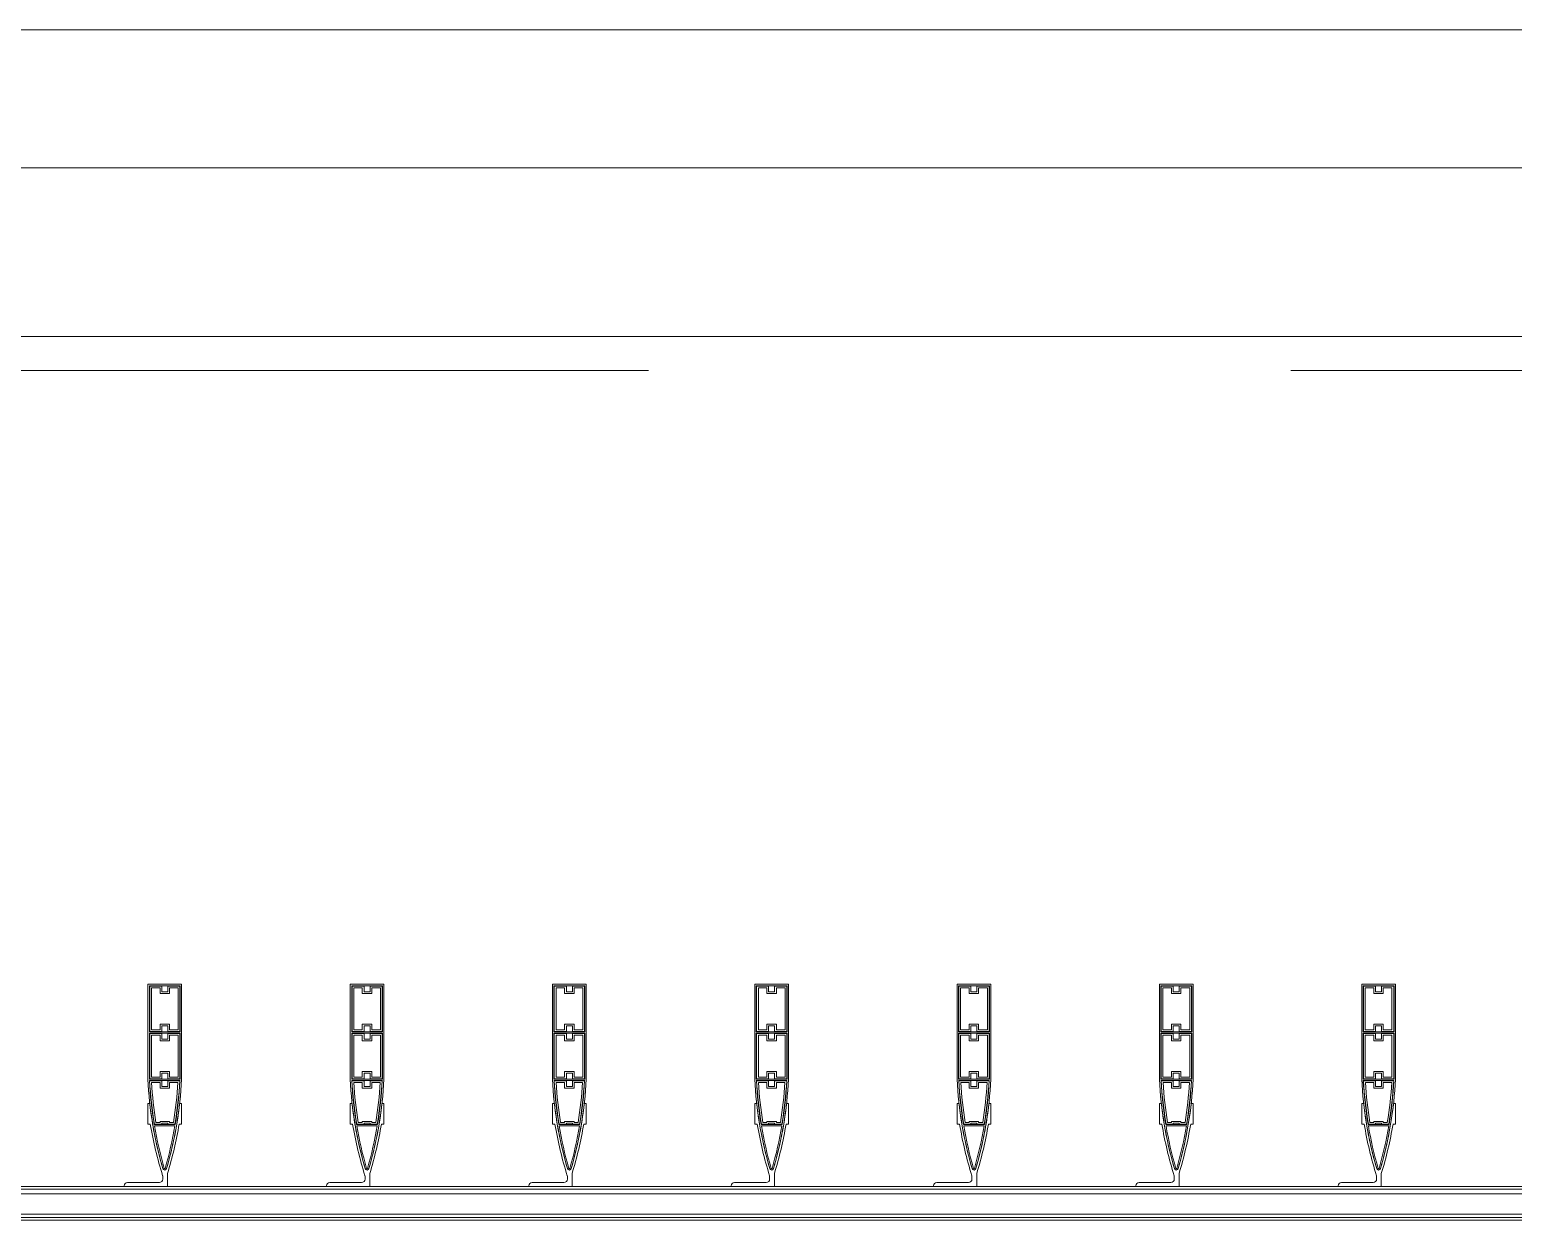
# Model space of a CAD drawing. Header units: millimetres. Extents: x 48966 to 155647, y -43515 to 26217.
# Drawn here: x 83532 to 85732, y 24157 to 25922 of the extents above; entities that cross this region are included whole.
import ezdxf

# ---------------------------------------------------------------- set-up
doc = ezdxf.new("R2010")
doc.units = ezdxf.units.MM
doc.linetypes.add('Осевые', pattern=[6350, 1270, -952.5, 3175, -952.5])
for name, color, linetype, lineweight in [('Обобщенные модели', 7, 'Continuous', 9), ('Обобщенные модели-1', 7, 'Continuous', 18), ('Оси-2', 7, 'Осевые', 9), ('Перекрытия', 7, 'Continuous', 9), ('Стены', 7, 'Continuous', 9)]:
    doc.layers.add(name, color=color, linetype=linetype, lineweight=lineweight)

# ---------------------------------------------------------------- blocks, each defined once
blk = doc.blocks.new('Обвязочная балка 1 - Обвязочная балка 1-1451838-План 5-го этажа на отм_ _12_600')
at = {"layer": 'Обобщенные модели'}
for p, q in [((116781.7, 24196.1), (60831.6, 24196.1)), ((60831.6, 24166.3), (116781.7, 24166.3))]:
    blk.add_line(p, q, dxfattribs=at)
at = {"layer": 'Обобщенные модели-1'}
for p, q in [((116781.7, 24207.1), (60831.6, 24207.1)), ((60831.6, 24203.1), (116781.7, 24203.1)), ((116781.7, 24161.1), (60831.6, 24161.1)), ((60831.6, 24157.1), (116781.7, 24157.1))]:
    blk.add_line(p, q, dxfattribs=at)
blk = doc.blocks.new('Профиль ламели65 - Профиль ламели-1469234-План 5-го этажа на отм_ _12_600')
at = {"layer": 'Обобщенные модели-1'}
for p, q in [((81406.9, 24507.1), (81406.9, 24366.2)), ((81456.9, 24507.1), (81406.9, 24507.1)), ((81409.1, 24436.5), (81409.1, 24504.9)), ((81409.1, 24504.9), (81454.7, 24504.9)), ((81427.4, 24504.4), (81409.6, 24504.4)), ((81409.6, 24504.4), (81409.6, 24437)), ((81412.1, 24439.5), (81412.1, 24501.9)), ((81412.1, 24501.9), (81424.9, 24501.9)), ((81424.9, 24501.9), (81424.9, 24493.5)), ((81424.9, 24493.5), (81438.8, 24493.5)), ((81427.4, 24496), (81427.4, 24504.4)), ((81436.3, 24496), (81427.4, 24496)), ((81454.2, 24504.4), (81436.3, 24504.4)), ((81436.3, 24504.4), (81436.3, 24496)), ((81438.8, 24493.5), (81438.8, 24501.9)), ((81438.8, 24501.9), (81451.7, 24501.9)), ((81451.7, 24501.9), (81451.7, 24439.5)), ((81454.2, 24437), (81454.2, 24504.4)), ((81454.7, 24504.9), (81454.7, 24436.5)), ((81456.9, 24366.2), (81456.9, 24507.1)), ((81438.8, 24447.9), (81424.9, 24447.9)), ((81424.9, 24447.9), (81424.9, 24439.5)), ((81427.4, 24437), (81427.4, 24445.4)), ((81427.4, 24445.4), (81436.3, 24445.4)), ((81436.3, 24445.4), (81436.3, 24437)), ((81438.8, 24439.5), (81438.8, 24447.9)), ((81454.7, 24436.5), (81409.1, 24436.5)), ((81409.1, 24434.6), (81454.7, 24434.6)), ((81409.1, 24366.2), (81409.1, 24434.6)), ((81409.6, 24437), (81427.4, 24437)), ((81427.4, 24434.1), (81409.6, 24434.1)), ((81409.6, 24434.1), (81409.6, 24366.7)), ((81424.9, 24439.5), (81412.1, 24439.5)), ((81412.1, 24369.2), (81412.1, 24431.6)), ((81412.1, 24431.6), (81424.9, 24431.6)), ((81424.9, 24431.6), (81424.9, 24423.2)), ((81424.9, 24423.2), (81438.8, 24423.2)), ((81427.4, 24425.7), (81427.4, 24434.1)), ((81436.3, 24425.7), (81427.4, 24425.7)), ((81436.3, 24437), (81454.2, 24437)), ((81454.2, 24434.1), (81436.3, 24434.1)), ((81436.3, 24434.1), (81436.3, 24425.7)), ((81451.7, 24439.5), (81438.8, 24439.5)), ((81438.8, 24423.2), (81438.8, 24431.6)), ((81438.8, 24431.6), (81451.7, 24431.6)), ((81451.7, 24431.6), (81451.7, 24369.2)), ((81454.2, 24366.7), (81454.2, 24434.1)), ((81454.7, 24434.6), (81454.7, 24366.2)), ((81438.8, 24377.6), (81424.9, 24377.6)), ((81424.9, 24377.6), (81424.9, 24369.2)), ((81438.8, 24369.2), (81438.8, 24377.6)), ((81454.7, 24366.2), (81409.1, 24366.2)), ((81409.1, 24364.3), (81454.6, 24364.3)), ((81409.6, 24366.7), (81427.4, 24366.7)), ((81427.4, 24363.8), (81409.6, 24363.8)), ((81424.9, 24369.2), (81412.1, 24369.2)), ((81412.2, 24361.3), (81424.9, 24361.3)), ((81424.9, 24361.3), (81424.9, 24352.9)), ((81427.4, 24366.7), (81427.4, 24375.1)), ((81427.4, 24375.1), (81436.3, 24375.1)), ((81427.4, 24355.4), (81427.4, 24363.8)), ((81436.3, 24355.4), (81427.4, 24355.4)), ((81436.3, 24375.1), (81436.3, 24366.7)), ((81436.3, 24366.7), (81454.2, 24366.7)), ((81454.2, 24363.8), (81436.3, 24363.8)), ((81436.3, 24363.8), (81436.3, 24355.4)), ((81451.7, 24369.2), (81438.8, 24369.2)), ((81438.8, 24352.9), (81438.8, 24361.3)), ((81438.8, 24361.3), (81451.5, 24361.3)), ((81424.9, 24352.9), (81438.8, 24352.9)), ((81409.8, 24330.1), (81406.9, 24330.1)), ((81406.9, 24330.1), (81406.9, 24299.7)), ((81456.8, 24330.1), (81453.9, 24330.1)), ((81456.8, 24299.7), (81456.8, 24330.1)), ((81406.9, 24299.7), (81410.5, 24299.7)), ((81447.4, 24299.2), (81416.3, 24299.2)), ((81416.6, 24297.3), (81447.1, 24297.3)), ((81416.8, 24299.7), (81427.4, 24299.7)), ((81424.9, 24302.2), (81418.9, 24302.2)), ((81438.8, 24303.5), (81424.9, 24303.5)), ((81424.9, 24303.5), (81424.9, 24302.2)), ((81427.4, 24299.7), (81427.4, 24301)), ((81427.4, 24301), (81436.3, 24301)), ((81436.3, 24301), (81436.3, 24299.7)), ((81436.3, 24299.7), (81446.9, 24299.7)), ((81438.8, 24302.2), (81438.8, 24303.5)), ((81444.8, 24302.2), (81438.8, 24302.2)), ((81453.2, 24299.7), (81456.8, 24299.7)), ((81428.9, 24223), (81428.9, 24218.1)), ((81435.9, 24207.1), (81435.9, 24226.3)), ((81371.9, 24208.1), (81371.9, 24207.1)), ((81371.9, 24207.1), (81435.9, 24207.1)), ((81423.9, 24213.1), (81376.9, 24213.1))]:
    blk.add_line(p, q, dxfattribs=at)
for centre, radius, start, end in [((81980.6, 24394.6), 574.5, 182.8338, 196.2258), ((81980.7, 24394.3), 572.3, 183.0109, 189.5715), ((81980.4, 24395.9), 571.8, 183.2193, 189.6867), ((81980.5, 24395.6), 569.3, 183.4571, 189.4457), ((80883.1, 24394.6), 574.5, 343.7742, 357.1662), ((80883.2, 24395.6), 569.3, 350.5543, 356.5429), ((80883.3, 24395.9), 571.8, 350.3133, 356.7807), ((80883, 24394.3), 572.3, 350.4285, 356.9891), ((81980.6, 24394.6), 574.5, 186.4465, 196.2576), ((80883.1, 24394.6), 574.5, 343.7424, 353.5535), ((81977.1, 24394.6), 574.5, 189.5084, 197.3712), ((81949, 24386.8), 539.8, 189.5428, 196.4344), ((80914.7, 24386.8), 539.8, 343.5656, 350.4572), ((80886.6, 24394.6), 574.5, 342.9661, 350.4916), ((81431.9, 24235.1), 3, 200, 340), ((81431.9, 24234.5), 2.84, 196.2576, 343.7424), ((81431.9, 24234.2), 0.645, 196.4344, 343.5656), ((81376.9, 24208.1), 5, 90, 180), ((81423.9, 24218.1), 5, 270, 0)]:
    blk.add_arc(centre, radius, start, end, dxfattribs=at)
blk = doc.blocks.new('Профиль ламели66 - Профиль ламели-1469499-План 5-го этажа на отм_ _12_600')
at = {"layer": 'Обобщенные модели-1'}
for p, q in [((81706.9, 24507.1), (81706.9, 24366.2)), ((81756.9, 24507.1), (81706.9, 24507.1)), ((81709.1, 24436.5), (81709.1, 24504.9)), ((81709.1, 24504.9), (81754.7, 24504.9)), ((81727.4, 24504.4), (81709.6, 24504.4)), ((81709.6, 24504.4), (81709.6, 24437)), ((81712.1, 24439.5), (81712.1, 24501.9)), ((81712.1, 24501.9), (81724.9, 24501.9)), ((81724.9, 24501.9), (81724.9, 24493.5)), ((81724.9, 24493.5), (81738.8, 24493.5)), ((81727.4, 24496), (81727.4, 24504.4)), ((81736.3, 24496), (81727.4, 24496)), ((81754.2, 24504.4), (81736.3, 24504.4)), ((81736.3, 24504.4), (81736.3, 24496)), ((81738.8, 24493.5), (81738.8, 24501.9)), ((81738.8, 24501.9), (81751.7, 24501.9)), ((81751.7, 24501.9), (81751.7, 24439.5)), ((81754.2, 24437), (81754.2, 24504.4)), ((81754.7, 24504.9), (81754.7, 24436.5)), ((81756.9, 24366.2), (81756.9, 24507.1)), ((81738.8, 24447.9), (81724.9, 24447.9)), ((81724.9, 24447.9), (81724.9, 24439.5)), ((81727.4, 24437), (81727.4, 24445.4)), ((81727.4, 24445.4), (81736.3, 24445.4)), ((81736.3, 24445.4), (81736.3, 24437)), ((81738.8, 24439.5), (81738.8, 24447.9)), ((81754.7, 24436.5), (81709.1, 24436.5)), ((81709.1, 24434.6), (81754.7, 24434.6)), ((81709.1, 24366.2), (81709.1, 24434.6)), ((81709.6, 24437), (81727.4, 24437)), ((81727.4, 24434.1), (81709.6, 24434.1)), ((81709.6, 24434.1), (81709.6, 24366.7)), ((81724.9, 24439.5), (81712.1, 24439.5)), ((81712.1, 24369.2), (81712.1, 24431.6)), ((81712.1, 24431.6), (81724.9, 24431.6)), ((81724.9, 24431.6), (81724.9, 24423.2)), ((81724.9, 24423.2), (81738.8, 24423.2)), ((81727.4, 24425.7), (81727.4, 24434.1)), ((81736.3, 24425.7), (81727.4, 24425.7)), ((81736.3, 24437), (81754.2, 24437)), ((81754.2, 24434.1), (81736.3, 24434.1)), ((81736.3, 24434.1), (81736.3, 24425.7)), ((81751.7, 24439.5), (81738.8, 24439.5)), ((81738.8, 24423.2), (81738.8, 24431.6)), ((81738.8, 24431.6), (81751.7, 24431.6)), ((81751.7, 24431.6), (81751.7, 24369.2)), ((81754.2, 24366.7), (81754.2, 24434.1)), ((81754.7, 24434.6), (81754.7, 24366.2)), ((81738.8, 24377.6), (81724.9, 24377.6)), ((81724.9, 24377.6), (81724.9, 24369.2)), ((81738.8, 24369.2), (81738.8, 24377.6)), ((81754.7, 24366.2), (81709.1, 24366.2)), ((81709.1, 24364.3), (81754.6, 24364.3)), ((81709.6, 24366.7), (81727.4, 24366.7)), ((81727.4, 24363.8), (81709.6, 24363.8)), ((81724.9, 24369.2), (81712.1, 24369.2)), ((81712.2, 24361.3), (81724.9, 24361.3)), ((81724.9, 24361.3), (81724.9, 24352.9)), ((81727.4, 24366.7), (81727.4, 24375.1)), ((81727.4, 24375.1), (81736.3, 24375.1)), ((81727.4, 24355.4), (81727.4, 24363.8)), ((81736.3, 24355.4), (81727.4, 24355.4)), ((81736.3, 24375.1), (81736.3, 24366.7)), ((81736.3, 24366.7), (81754.2, 24366.7)), ((81754.2, 24363.8), (81736.3, 24363.8)), ((81736.3, 24363.8), (81736.3, 24355.4)), ((81751.7, 24369.2), (81738.8, 24369.2)), ((81738.8, 24352.9), (81738.8, 24361.3)), ((81738.8, 24361.3), (81751.5, 24361.3)), ((81724.9, 24352.9), (81738.8, 24352.9)), ((81709.8, 24330.1), (81706.9, 24330.1)), ((81706.9, 24330.1), (81706.9, 24299.7)), ((81756.8, 24330.1), (81753.9, 24330.1)), ((81756.8, 24299.7), (81756.8, 24330.1)), ((81706.9, 24299.7), (81710.5, 24299.7)), ((81747.4, 24299.2), (81716.3, 24299.2)), ((81716.6, 24297.3), (81747.1, 24297.3)), ((81716.8, 24299.7), (81727.4, 24299.7)), ((81724.9, 24302.2), (81718.9, 24302.2)), ((81738.8, 24303.5), (81724.9, 24303.5)), ((81724.9, 24303.5), (81724.9, 24302.2)), ((81727.4, 24299.7), (81727.4, 24301)), ((81727.4, 24301), (81736.3, 24301)), ((81736.3, 24301), (81736.3, 24299.7)), ((81736.3, 24299.7), (81746.9, 24299.7)), ((81738.8, 24302.2), (81738.8, 24303.5)), ((81744.8, 24302.2), (81738.8, 24302.2)), ((81753.2, 24299.7), (81756.8, 24299.7)), ((81728.9, 24223), (81728.9, 24218.1)), ((81735.9, 24207.1), (81735.9, 24226.3)), ((81671.9, 24208.1), (81671.9, 24207.1)), ((81671.9, 24207.1), (81735.9, 24207.1)), ((81723.9, 24213.1), (81676.9, 24213.1))]:
    blk.add_line(p, q, dxfattribs=at)
for centre, radius, start, end in [((82280.6, 24394.6), 574.5, 182.8338, 196.2258), ((82280.7, 24394.3), 572.3, 183.0109, 189.5715), ((82280.4, 24395.9), 571.8, 183.2193, 189.6867), ((82280.5, 24395.6), 569.3, 183.4571, 189.4457), ((81183.1, 24394.6), 574.5, 343.7742, 357.1662), ((81183.2, 24395.6), 569.3, 350.5543, 356.5429), ((81183.3, 24395.9), 571.8, 350.3133, 356.7807), ((81183, 24394.3), 572.3, 350.4285, 356.9891), ((82280.6, 24394.6), 574.5, 186.4465, 196.2576), ((81183.1, 24394.6), 574.5, 343.7424, 353.5535), ((82277.1, 24394.6), 574.5, 189.5084, 197.3712), ((82249, 24386.8), 539.8, 189.5428, 196.4344), ((81214.7, 24386.8), 539.8, 343.5656, 350.4572), ((81186.6, 24394.6), 574.5, 342.9661, 350.4916), ((81731.9, 24235.1), 3, 200, 340), ((81731.9, 24234.5), 2.84, 196.2576, 343.7424), ((81731.9, 24234.2), 0.645, 196.4344, 343.5656), ((81676.9, 24208.1), 5, 90, 180), ((81723.9, 24218.1), 5, 270, 0)]:
    blk.add_arc(centre, radius, start, end, dxfattribs=at)
blk = doc.blocks.new('Профиль ламели67 - Профиль ламели-1469764-План 5-го этажа на отм_ _12_600')
at = {"layer": 'Обобщенные модели-1'}
for p, q in [((82006.9, 24507.1), (82006.9, 24366.2)), ((82056.9, 24507.1), (82006.9, 24507.1)), ((82009.1, 24436.5), (82009.1, 24504.9)), ((82009.1, 24504.9), (82054.7, 24504.9)), ((82027.4, 24504.4), (82009.6, 24504.4)), ((82009.6, 24504.4), (82009.6, 24437)), ((82012.1, 24439.5), (82012.1, 24501.9)), ((82012.1, 24501.9), (82024.9, 24501.9)), ((82024.9, 24501.9), (82024.9, 24493.5)), ((82024.9, 24493.5), (82038.8, 24493.5)), ((82027.4, 24496), (82027.4, 24504.4)), ((82036.3, 24496), (82027.4, 24496)), ((82054.2, 24504.4), (82036.3, 24504.4)), ((82036.3, 24504.4), (82036.3, 24496)), ((82038.8, 24493.5), (82038.8, 24501.9)), ((82038.8, 24501.9), (82051.7, 24501.9)), ((82051.7, 24501.9), (82051.7, 24439.5)), ((82054.2, 24437), (82054.2, 24504.4)), ((82054.7, 24504.9), (82054.7, 24436.5)), ((82056.9, 24366.2), (82056.9, 24507.1)), ((82038.8, 24447.9), (82024.9, 24447.9)), ((82024.9, 24447.9), (82024.9, 24439.5)), ((82027.4, 24437), (82027.4, 24445.4)), ((82027.4, 24445.4), (82036.3, 24445.4)), ((82036.3, 24445.4), (82036.3, 24437)), ((82038.8, 24439.5), (82038.8, 24447.9)), ((82054.7, 24436.5), (82009.1, 24436.5)), ((82009.1, 24434.6), (82054.7, 24434.6)), ((82009.1, 24366.2), (82009.1, 24434.6)), ((82009.6, 24437), (82027.4, 24437)), ((82027.4, 24434.1), (82009.6, 24434.1)), ((82009.6, 24434.1), (82009.6, 24366.7)), ((82024.9, 24439.5), (82012.1, 24439.5)), ((82012.1, 24369.2), (82012.1, 24431.6)), ((82012.1, 24431.6), (82024.9, 24431.6)), ((82024.9, 24431.6), (82024.9, 24423.2)), ((82024.9, 24423.2), (82038.8, 24423.2)), ((82027.4, 24425.7), (82027.4, 24434.1)), ((82036.3, 24425.7), (82027.4, 24425.7)), ((82036.3, 24437), (82054.2, 24437)), ((82054.2, 24434.1), (82036.3, 24434.1)), ((82036.3, 24434.1), (82036.3, 24425.7)), ((82051.7, 24439.5), (82038.8, 24439.5)), ((82038.8, 24423.2), (82038.8, 24431.6)), ((82038.8, 24431.6), (82051.7, 24431.6)), ((82051.7, 24431.6), (82051.7, 24369.2)), ((82054.2, 24366.7), (82054.2, 24434.1)), ((82054.7, 24434.6), (82054.7, 24366.2)), ((82038.8, 24377.6), (82024.9, 24377.6)), ((82024.9, 24377.6), (82024.9, 24369.2)), ((82038.8, 24369.2), (82038.8, 24377.6)), ((82054.7, 24366.2), (82009.1, 24366.2)), ((82009.1, 24364.3), (82054.6, 24364.3)), ((82009.6, 24366.7), (82027.4, 24366.7)), ((82027.4, 24363.8), (82009.6, 24363.8)), ((82024.9, 24369.2), (82012.1, 24369.2)), ((82012.2, 24361.3), (82024.9, 24361.3)), ((82024.9, 24361.3), (82024.9, 24352.9)), ((82027.4, 24366.7), (82027.4, 24375.1)), ((82027.4, 24375.1), (82036.3, 24375.1)), ((82027.4, 24355.4), (82027.4, 24363.8)), ((82036.3, 24355.4), (82027.4, 24355.4)), ((82036.3, 24375.1), (82036.3, 24366.7)), ((82036.3, 24366.7), (82054.2, 24366.7)), ((82054.2, 24363.8), (82036.3, 24363.8)), ((82036.3, 24363.8), (82036.3, 24355.4)), ((82051.7, 24369.2), (82038.8, 24369.2)), ((82038.8, 24352.9), (82038.8, 24361.3)), ((82038.8, 24361.3), (82051.5, 24361.3)), ((82024.9, 24352.9), (82038.8, 24352.9)), ((82009.8, 24330.1), (82006.9, 24330.1)), ((82006.9, 24330.1), (82006.9, 24299.7)), ((82056.8, 24330.1), (82053.9, 24330.1)), ((82056.8, 24299.7), (82056.8, 24330.1)), ((82006.9, 24299.7), (82010.5, 24299.7)), ((82047.4, 24299.2), (82016.3, 24299.2)), ((82016.6, 24297.3), (82047.1, 24297.3)), ((82016.8, 24299.7), (82027.4, 24299.7)), ((82024.9, 24302.2), (82018.9, 24302.2)), ((82038.8, 24303.5), (82024.9, 24303.5)), ((82024.9, 24303.5), (82024.9, 24302.2)), ((82027.4, 24299.7), (82027.4, 24301)), ((82027.4, 24301), (82036.3, 24301)), ((82036.3, 24301), (82036.3, 24299.7)), ((82036.3, 24299.7), (82046.9, 24299.7)), ((82038.8, 24302.2), (82038.8, 24303.5)), ((82044.8, 24302.2), (82038.8, 24302.2)), ((82053.2, 24299.7), (82056.8, 24299.7)), ((82028.9, 24223), (82028.9, 24218.1)), ((82035.9, 24207.1), (82035.9, 24226.3)), ((81971.9, 24208.1), (81971.9, 24207.1)), ((81971.9, 24207.1), (82035.9, 24207.1)), ((82023.9, 24213.1), (81976.9, 24213.1))]:
    blk.add_line(p, q, dxfattribs=at)
for centre, radius, start, end in [((82580.6, 24394.6), 574.5, 182.8338, 196.2258), ((82580.7, 24394.3), 572.3, 183.0109, 189.5715), ((82580.4, 24395.9), 571.8, 183.2193, 189.6867), ((82580.5, 24395.6), 569.3, 183.4571, 189.4457), ((81483.1, 24394.6), 574.5, 343.7742, 357.1662), ((81483.2, 24395.6), 569.3, 350.5543, 356.5429), ((81483.3, 24395.9), 571.8, 350.3133, 356.7807), ((81483, 24394.3), 572.3, 350.4285, 356.9891), ((82580.6, 24394.6), 574.5, 186.4465, 196.2576), ((81483.1, 24394.6), 574.5, 343.7424, 353.5535), ((82577.1, 24394.6), 574.5, 189.5084, 197.3712), ((82549, 24386.8), 539.8, 189.5428, 196.4344), ((81514.7, 24386.8), 539.8, 343.5656, 350.4572), ((81486.6, 24394.6), 574.5, 342.9661, 350.4916), ((82031.9, 24235.1), 3, 200, 340), ((82031.9, 24234.5), 2.84, 196.2576, 343.7424), ((82031.9, 24234.2), 0.645, 196.4344, 343.5656), ((81976.9, 24208.1), 5, 90, 180), ((82023.9, 24218.1), 5, 270, 0)]:
    blk.add_arc(centre, radius, start, end, dxfattribs=at)
blk = doc.blocks.new('Профиль ламели68 - Профиль ламели-1470029-План 5-го этажа на отм_ _12_600')
at = {"layer": 'Обобщенные модели-1'}
for p, q in [((82306.9, 24507.1), (82306.9, 24366.2)), ((82356.9, 24507.1), (82306.9, 24507.1)), ((82309.1, 24436.5), (82309.1, 24504.9)), ((82309.1, 24504.9), (82354.7, 24504.9)), ((82327.4, 24504.4), (82309.6, 24504.4)), ((82309.6, 24504.4), (82309.6, 24437)), ((82312.1, 24439.5), (82312.1, 24501.9)), ((82312.1, 24501.9), (82324.9, 24501.9)), ((82324.9, 24501.9), (82324.9, 24493.5)), ((82324.9, 24493.5), (82338.8, 24493.5)), ((82327.4, 24496), (82327.4, 24504.4)), ((82336.3, 24496), (82327.4, 24496)), ((82354.2, 24504.4), (82336.3, 24504.4)), ((82336.3, 24504.4), (82336.3, 24496)), ((82338.8, 24493.5), (82338.8, 24501.9)), ((82338.8, 24501.9), (82351.7, 24501.9)), ((82351.7, 24501.9), (82351.7, 24439.5)), ((82354.2, 24437), (82354.2, 24504.4)), ((82354.7, 24504.9), (82354.7, 24436.5)), ((82356.9, 24366.2), (82356.9, 24507.1)), ((82338.8, 24447.9), (82324.9, 24447.9)), ((82324.9, 24447.9), (82324.9, 24439.5)), ((82327.4, 24437), (82327.4, 24445.4)), ((82327.4, 24445.4), (82336.3, 24445.4)), ((82336.3, 24445.4), (82336.3, 24437)), ((82338.8, 24439.5), (82338.8, 24447.9)), ((82354.7, 24436.5), (82309.1, 24436.5)), ((82309.1, 24434.6), (82354.7, 24434.6)), ((82309.1, 24366.2), (82309.1, 24434.6)), ((82309.6, 24437), (82327.4, 24437)), ((82327.4, 24434.1), (82309.6, 24434.1)), ((82309.6, 24434.1), (82309.6, 24366.7)), ((82324.9, 24439.5), (82312.1, 24439.5)), ((82312.1, 24369.2), (82312.1, 24431.6)), ((82312.1, 24431.6), (82324.9, 24431.6)), ((82324.9, 24431.6), (82324.9, 24423.2)), ((82324.9, 24423.2), (82338.8, 24423.2)), ((82327.4, 24425.7), (82327.4, 24434.1)), ((82336.3, 24425.7), (82327.4, 24425.7)), ((82336.3, 24437), (82354.2, 24437)), ((82354.2, 24434.1), (82336.3, 24434.1)), ((82336.3, 24434.1), (82336.3, 24425.7)), ((82351.7, 24439.5), (82338.8, 24439.5)), ((82338.8, 24423.2), (82338.8, 24431.6)), ((82338.8, 24431.6), (82351.7, 24431.6)), ((82351.7, 24431.6), (82351.7, 24369.2)), ((82354.2, 24366.7), (82354.2, 24434.1)), ((82354.7, 24434.6), (82354.7, 24366.2)), ((82338.8, 24377.6), (82324.9, 24377.6)), ((82324.9, 24377.6), (82324.9, 24369.2)), ((82338.8, 24369.2), (82338.8, 24377.6)), ((82354.7, 24366.2), (82309.1, 24366.2)), ((82309.1, 24364.3), (82354.6, 24364.3)), ((82309.6, 24366.7), (82327.4, 24366.7)), ((82327.4, 24363.8), (82309.6, 24363.8)), ((82324.9, 24369.2), (82312.1, 24369.2)), ((82312.2, 24361.3), (82324.9, 24361.3)), ((82324.9, 24361.3), (82324.9, 24352.9)), ((82327.4, 24366.7), (82327.4, 24375.1)), ((82327.4, 24375.1), (82336.3, 24375.1)), ((82327.4, 24355.4), (82327.4, 24363.8)), ((82336.3, 24355.4), (82327.4, 24355.4)), ((82336.3, 24375.1), (82336.3, 24366.7)), ((82336.3, 24366.7), (82354.2, 24366.7)), ((82354.2, 24363.8), (82336.3, 24363.8)), ((82336.3, 24363.8), (82336.3, 24355.4)), ((82351.7, 24369.2), (82338.8, 24369.2)), ((82338.8, 24352.9), (82338.8, 24361.3)), ((82338.8, 24361.3), (82351.5, 24361.3)), ((82324.9, 24352.9), (82338.8, 24352.9)), ((82309.8, 24330.1), (82306.9, 24330.1)), ((82306.9, 24330.1), (82306.9, 24299.7)), ((82356.8, 24330.1), (82353.9, 24330.1)), ((82356.8, 24299.7), (82356.8, 24330.1)), ((82306.9, 24299.7), (82310.5, 24299.7)), ((82347.4, 24299.2), (82316.3, 24299.2)), ((82316.6, 24297.3), (82347.1, 24297.3)), ((82316.8, 24299.7), (82327.4, 24299.7)), ((82324.9, 24302.2), (82318.9, 24302.2)), ((82338.8, 24303.5), (82324.9, 24303.5)), ((82324.9, 24303.5), (82324.9, 24302.2)), ((82327.4, 24299.7), (82327.4, 24301)), ((82327.4, 24301), (82336.3, 24301)), ((82336.3, 24301), (82336.3, 24299.7)), ((82336.3, 24299.7), (82346.9, 24299.7)), ((82338.8, 24302.2), (82338.8, 24303.5)), ((82344.8, 24302.2), (82338.8, 24302.2)), ((82353.2, 24299.7), (82356.8, 24299.7)), ((82328.9, 24223), (82328.9, 24218.1)), ((82335.9, 24207.1), (82335.9, 24226.3)), ((82271.9, 24208.1), (82271.9, 24207.1)), ((82271.9, 24207.1), (82335.9, 24207.1)), ((82323.9, 24213.1), (82276.9, 24213.1))]:
    blk.add_line(p, q, dxfattribs=at)
for centre, radius, start, end in [((82880.6, 24394.6), 574.5, 182.8338, 196.2258), ((82880.7, 24394.3), 572.3, 183.0109, 189.5715), ((82880.4, 24395.9), 571.8, 183.2193, 189.6867), ((82880.5, 24395.6), 569.3, 183.4571, 189.4457), ((81783.1, 24394.6), 574.5, 343.7742, 357.1662), ((81783.2, 24395.6), 569.3, 350.5543, 356.5429), ((81783.3, 24395.9), 571.8, 350.3133, 356.7807), ((81783, 24394.3), 572.3, 350.4285, 356.9891), ((82880.6, 24394.6), 574.5, 186.4465, 196.2576), ((81783.1, 24394.6), 574.5, 343.7424, 353.5535), ((82877.1, 24394.6), 574.5, 189.5084, 197.3712), ((82849, 24386.8), 539.8, 189.5428, 196.4344), ((81814.7, 24386.8), 539.8, 343.5656, 350.4572), ((81786.6, 24394.6), 574.5, 342.9661, 350.4916), ((82331.9, 24235.1), 3, 200, 340), ((82331.9, 24234.5), 2.84, 196.2576, 343.7424), ((82331.9, 24234.2), 0.645, 196.4344, 343.5656), ((82276.9, 24208.1), 5, 90, 180), ((82323.9, 24218.1), 5, 270, 0)]:
    blk.add_arc(centre, radius, start, end, dxfattribs=at)
blk = doc.blocks.new('Профиль ламели69 - Профиль ламели-1470294-План 5-го этажа на отм_ _12_600')
at = {"layer": 'Обобщенные модели-1'}
for p, q in [((82606.9, 24507.1), (82606.9, 24366.2)), ((82656.9, 24507.1), (82606.9, 24507.1)), ((82609.1, 24436.5), (82609.1, 24504.9)), ((82609.1, 24504.9), (82654.7, 24504.9)), ((82627.4, 24504.4), (82609.6, 24504.4)), ((82609.6, 24504.4), (82609.6, 24437)), ((82612.1, 24439.5), (82612.1, 24501.9)), ((82612.1, 24501.9), (82624.9, 24501.9)), ((82624.9, 24501.9), (82624.9, 24493.5)), ((82624.9, 24493.5), (82638.8, 24493.5)), ((82627.4, 24496), (82627.4, 24504.4)), ((82636.3, 24496), (82627.4, 24496)), ((82654.2, 24504.4), (82636.3, 24504.4)), ((82636.3, 24504.4), (82636.3, 24496)), ((82638.8, 24493.5), (82638.8, 24501.9)), ((82638.8, 24501.9), (82651.7, 24501.9)), ((82651.7, 24501.9), (82651.7, 24439.5)), ((82654.2, 24437), (82654.2, 24504.4)), ((82654.7, 24504.9), (82654.7, 24436.5)), ((82656.9, 24366.2), (82656.9, 24507.1)), ((82638.8, 24447.9), (82624.9, 24447.9)), ((82624.9, 24447.9), (82624.9, 24439.5)), ((82627.4, 24437), (82627.4, 24445.4)), ((82627.4, 24445.4), (82636.3, 24445.4)), ((82636.3, 24445.4), (82636.3, 24437)), ((82638.8, 24439.5), (82638.8, 24447.9)), ((82654.7, 24436.5), (82609.1, 24436.5)), ((82609.1, 24434.6), (82654.7, 24434.6)), ((82609.1, 24366.2), (82609.1, 24434.6)), ((82609.6, 24437), (82627.4, 24437)), ((82627.4, 24434.1), (82609.6, 24434.1)), ((82609.6, 24434.1), (82609.6, 24366.7)), ((82624.9, 24439.5), (82612.1, 24439.5)), ((82612.1, 24369.2), (82612.1, 24431.6)), ((82612.1, 24431.6), (82624.9, 24431.6)), ((82624.9, 24431.6), (82624.9, 24423.2)), ((82624.9, 24423.2), (82638.8, 24423.2)), ((82627.4, 24425.7), (82627.4, 24434.1)), ((82636.3, 24425.7), (82627.4, 24425.7)), ((82636.3, 24437), (82654.2, 24437)), ((82654.2, 24434.1), (82636.3, 24434.1)), ((82636.3, 24434.1), (82636.3, 24425.7)), ((82651.7, 24439.5), (82638.8, 24439.5)), ((82638.8, 24423.2), (82638.8, 24431.6)), ((82638.8, 24431.6), (82651.7, 24431.6)), ((82651.7, 24431.6), (82651.7, 24369.2)), ((82654.2, 24366.7), (82654.2, 24434.1)), ((82654.7, 24434.6), (82654.7, 24366.2)), ((82638.8, 24377.6), (82624.9, 24377.6)), ((82624.9, 24377.6), (82624.9, 24369.2)), ((82638.8, 24369.2), (82638.8, 24377.6)), ((82654.7, 24366.2), (82609.1, 24366.2)), ((82609.1, 24364.3), (82654.6, 24364.3)), ((82609.6, 24366.7), (82627.4, 24366.7)), ((82627.4, 24363.8), (82609.6, 24363.8)), ((82624.9, 24369.2), (82612.1, 24369.2)), ((82612.2, 24361.3), (82624.9, 24361.3)), ((82624.9, 24361.3), (82624.9, 24352.9)), ((82627.4, 24366.7), (82627.4, 24375.1)), ((82627.4, 24375.1), (82636.3, 24375.1)), ((82627.4, 24355.4), (82627.4, 24363.8)), ((82636.3, 24355.4), (82627.4, 24355.4)), ((82636.3, 24375.1), (82636.3, 24366.7)), ((82636.3, 24366.7), (82654.2, 24366.7)), ((82654.2, 24363.8), (82636.3, 24363.8)), ((82636.3, 24363.8), (82636.3, 24355.4)), ((82651.7, 24369.2), (82638.8, 24369.2)), ((82638.8, 24352.9), (82638.8, 24361.3)), ((82638.8, 24361.3), (82651.5, 24361.3)), ((82624.9, 24352.9), (82638.8, 24352.9)), ((82609.8, 24330.1), (82606.9, 24330.1)), ((82606.9, 24330.1), (82606.9, 24299.7)), ((82656.8, 24330.1), (82653.9, 24330.1)), ((82656.8, 24299.7), (82656.8, 24330.1)), ((82606.9, 24299.7), (82610.5, 24299.7)), ((82647.4, 24299.2), (82616.3, 24299.2)), ((82616.6, 24297.3), (82647.1, 24297.3)), ((82616.8, 24299.7), (82627.4, 24299.7)), ((82624.9, 24302.2), (82618.9, 24302.2)), ((82638.8, 24303.5), (82624.9, 24303.5)), ((82624.9, 24303.5), (82624.9, 24302.2)), ((82627.4, 24299.7), (82627.4, 24301)), ((82627.4, 24301), (82636.3, 24301)), ((82636.3, 24301), (82636.3, 24299.7)), ((82636.3, 24299.7), (82646.9, 24299.7)), ((82638.8, 24302.2), (82638.8, 24303.5)), ((82644.8, 24302.2), (82638.8, 24302.2)), ((82653.2, 24299.7), (82656.8, 24299.7)), ((82628.9, 24223), (82628.9, 24218.1)), ((82635.9, 24207.1), (82635.9, 24226.3)), ((82571.9, 24208.1), (82571.9, 24207.1)), ((82571.9, 24207.1), (82635.9, 24207.1)), ((82623.9, 24213.1), (82576.9, 24213.1))]:
    blk.add_line(p, q, dxfattribs=at)
for centre, radius, start, end in [((83180.6, 24394.6), 574.5, 182.8338, 196.2258), ((83180.7, 24394.3), 572.3, 183.0109, 189.5715), ((83180.4, 24395.9), 571.8, 183.2193, 189.6867), ((83180.5, 24395.6), 569.3, 183.4571, 189.4457), ((82083.1, 24394.6), 574.5, 343.7742, 357.1662), ((82083.2, 24395.6), 569.3, 350.5543, 356.5429), ((82083.3, 24395.9), 571.8, 350.3133, 356.7807), ((82083, 24394.3), 572.3, 350.4285, 356.9891), ((83180.6, 24394.6), 574.5, 186.4465, 196.2576), ((82083.1, 24394.6), 574.5, 343.7424, 353.5535), ((83177.1, 24394.6), 574.5, 189.5084, 197.3712), ((83149, 24386.8), 539.8, 189.5428, 196.4344), ((82114.7, 24386.8), 539.8, 343.5656, 350.4572), ((82086.6, 24394.6), 574.5, 342.9661, 350.4916), ((82631.9, 24235.1), 3, 200, 340), ((82631.9, 24234.5), 2.84, 196.2576, 343.7424), ((82631.9, 24234.2), 0.645, 196.4344, 343.5656), ((82576.9, 24208.1), 5, 90, 180), ((82623.9, 24218.1), 5, 270, 0)]:
    blk.add_arc(centre, radius, start, end, dxfattribs=at)
blk = doc.blocks.new('Профиль ламели70 - Профиль ламели-1470559-План 5-го этажа на отм_ _12_600')
at = {"layer": 'Обобщенные модели-1'}
for p, q in [((82906.9, 24507.1), (82906.9, 24366.2)), ((82956.9, 24507.1), (82906.9, 24507.1)), ((82909.1, 24436.5), (82909.1, 24504.9)), ((82909.1, 24504.9), (82954.7, 24504.9)), ((82927.4, 24504.4), (82909.6, 24504.4)), ((82909.6, 24504.4), (82909.6, 24437)), ((82912.1, 24439.5), (82912.1, 24501.9)), ((82912.1, 24501.9), (82924.9, 24501.9)), ((82924.9, 24501.9), (82924.9, 24493.5)), ((82924.9, 24493.5), (82938.8, 24493.5)), ((82927.4, 24496), (82927.4, 24504.4)), ((82936.3, 24496), (82927.4, 24496)), ((82954.2, 24504.4), (82936.3, 24504.4)), ((82936.3, 24504.4), (82936.3, 24496)), ((82938.8, 24493.5), (82938.8, 24501.9)), ((82938.8, 24501.9), (82951.7, 24501.9)), ((82951.7, 24501.9), (82951.7, 24439.5)), ((82954.2, 24437), (82954.2, 24504.4)), ((82954.7, 24504.9), (82954.7, 24436.5)), ((82956.9, 24366.2), (82956.9, 24507.1)), ((82938.8, 24447.9), (82924.9, 24447.9)), ((82924.9, 24447.9), (82924.9, 24439.5)), ((82927.4, 24437), (82927.4, 24445.4)), ((82927.4, 24445.4), (82936.3, 24445.4)), ((82936.3, 24445.4), (82936.3, 24437)), ((82938.8, 24439.5), (82938.8, 24447.9)), ((82954.7, 24436.5), (82909.1, 24436.5)), ((82909.1, 24434.6), (82954.7, 24434.6)), ((82909.1, 24366.2), (82909.1, 24434.6)), ((82909.6, 24437), (82927.4, 24437)), ((82927.4, 24434.1), (82909.6, 24434.1)), ((82909.6, 24434.1), (82909.6, 24366.7)), ((82924.9, 24439.5), (82912.1, 24439.5)), ((82912.1, 24369.2), (82912.1, 24431.6)), ((82912.1, 24431.6), (82924.9, 24431.6)), ((82924.9, 24431.6), (82924.9, 24423.2)), ((82924.9, 24423.2), (82938.8, 24423.2)), ((82927.4, 24425.7), (82927.4, 24434.1)), ((82936.3, 24425.7), (82927.4, 24425.7)), ((82936.3, 24437), (82954.2, 24437)), ((82954.2, 24434.1), (82936.3, 24434.1)), ((82936.3, 24434.1), (82936.3, 24425.7)), ((82951.7, 24439.5), (82938.8, 24439.5)), ((82938.8, 24423.2), (82938.8, 24431.6)), ((82938.8, 24431.6), (82951.7, 24431.6)), ((82951.7, 24431.6), (82951.7, 24369.2)), ((82954.2, 24366.7), (82954.2, 24434.1)), ((82954.7, 24434.6), (82954.7, 24366.2)), ((82938.8, 24377.6), (82924.9, 24377.6)), ((82924.9, 24377.6), (82924.9, 24369.2)), ((82938.8, 24369.2), (82938.8, 24377.6)), ((82954.7, 24366.2), (82909.1, 24366.2)), ((82909.1, 24364.3), (82954.6, 24364.3)), ((82909.6, 24366.7), (82927.4, 24366.7)), ((82927.4, 24363.8), (82909.6, 24363.8)), ((82924.9, 24369.2), (82912.1, 24369.2)), ((82912.2, 24361.3), (82924.9, 24361.3)), ((82924.9, 24361.3), (82924.9, 24352.9)), ((82927.4, 24366.7), (82927.4, 24375.1)), ((82927.4, 24375.1), (82936.3, 24375.1)), ((82927.4, 24355.4), (82927.4, 24363.8)), ((82936.3, 24355.4), (82927.4, 24355.4)), ((82936.3, 24375.1), (82936.3, 24366.7)), ((82936.3, 24366.7), (82954.2, 24366.7)), ((82954.2, 24363.8), (82936.3, 24363.8)), ((82936.3, 24363.8), (82936.3, 24355.4)), ((82951.7, 24369.2), (82938.8, 24369.2)), ((82938.8, 24352.9), (82938.8, 24361.3)), ((82938.8, 24361.3), (82951.5, 24361.3)), ((82924.9, 24352.9), (82938.8, 24352.9)), ((82909.8, 24330.1), (82906.9, 24330.1)), ((82906.9, 24330.1), (82906.9, 24299.7)), ((82956.8, 24330.1), (82953.9, 24330.1)), ((82956.8, 24299.7), (82956.8, 24330.1)), ((82906.9, 24299.7), (82910.5, 24299.7)), ((82947.4, 24299.2), (82916.3, 24299.2)), ((82916.6, 24297.3), (82947.1, 24297.3)), ((82916.8, 24299.7), (82927.4, 24299.7)), ((82924.9, 24302.2), (82918.9, 24302.2)), ((82938.8, 24303.5), (82924.9, 24303.5)), ((82924.9, 24303.5), (82924.9, 24302.2)), ((82927.4, 24299.7), (82927.4, 24301)), ((82927.4, 24301), (82936.3, 24301)), ((82936.3, 24301), (82936.3, 24299.7)), ((82936.3, 24299.7), (82946.9, 24299.7)), ((82938.8, 24302.2), (82938.8, 24303.5)), ((82944.8, 24302.2), (82938.8, 24302.2)), ((82953.2, 24299.7), (82956.8, 24299.7)), ((82928.9, 24223), (82928.9, 24218.1)), ((82935.9, 24207.1), (82935.9, 24226.3)), ((82871.9, 24208.1), (82871.9, 24207.1)), ((82871.9, 24207.1), (82935.9, 24207.1)), ((82923.9, 24213.1), (82876.9, 24213.1))]:
    blk.add_line(p, q, dxfattribs=at)
for centre, radius, start, end in [((83480.6, 24394.6), 574.5, 182.8338, 196.2258), ((83480.7, 24394.3), 572.3, 183.0109, 189.5715), ((83480.4, 24395.9), 571.8, 183.2193, 189.6867), ((83480.5, 24395.6), 569.3, 183.4571, 189.4457), ((82383.1, 24394.6), 574.5, 343.7742, 357.1662), ((82383.2, 24395.6), 569.3, 350.5543, 356.5429), ((82383.3, 24395.9), 571.8, 350.3133, 356.7807), ((82383, 24394.3), 572.3, 350.4285, 356.9891), ((83480.6, 24394.6), 574.5, 186.4465, 196.2576), ((82383.1, 24394.6), 574.5, 343.7424, 353.5535), ((83477.1, 24394.6), 574.5, 189.5084, 197.3712), ((83449, 24386.8), 539.8, 189.5428, 196.4344), ((82414.7, 24386.8), 539.8, 343.5656, 350.4572), ((82386.6, 24394.6), 574.5, 342.9661, 350.4916), ((82931.9, 24235.1), 3, 200, 340), ((82931.9, 24234.5), 2.84, 196.2576, 343.7424), ((82931.9, 24234.2), 0.645, 196.4344, 343.5656), ((82876.9, 24208.1), 5, 90, 180), ((82923.9, 24218.1), 5, 270, 0)]:
    blk.add_arc(centre, radius, start, end, dxfattribs=at)
blk = doc.blocks.new('Профиль ламели71 - Профиль ламели-1470824-План 5-го этажа на отм_ _12_600')
at = {"layer": 'Обобщенные модели-1'}
for p, q in [((83206.9, 24507.1), (83206.9, 24366.2)), ((83256.9, 24507.1), (83206.9, 24507.1)), ((83209.1, 24436.5), (83209.1, 24504.9)), ((83209.1, 24504.9), (83254.7, 24504.9)), ((83227.4, 24504.4), (83209.6, 24504.4)), ((83209.6, 24504.4), (83209.6, 24437)), ((83212.1, 24439.5), (83212.1, 24501.9)), ((83212.1, 24501.9), (83224.9, 24501.9)), ((83224.9, 24501.9), (83224.9, 24493.5)), ((83224.9, 24493.5), (83238.8, 24493.5)), ((83227.4, 24496), (83227.4, 24504.4)), ((83236.3, 24496), (83227.4, 24496)), ((83254.2, 24504.4), (83236.3, 24504.4)), ((83236.3, 24504.4), (83236.3, 24496)), ((83238.8, 24493.5), (83238.8, 24501.9)), ((83238.8, 24501.9), (83251.7, 24501.9)), ((83251.7, 24501.9), (83251.7, 24439.5)), ((83254.2, 24437), (83254.2, 24504.4)), ((83254.7, 24504.9), (83254.7, 24436.5)), ((83256.9, 24366.2), (83256.9, 24507.1)), ((83238.8, 24447.9), (83224.9, 24447.9)), ((83224.9, 24447.9), (83224.9, 24439.5)), ((83227.4, 24437), (83227.4, 24445.4)), ((83227.4, 24445.4), (83236.3, 24445.4)), ((83236.3, 24445.4), (83236.3, 24437)), ((83238.8, 24439.5), (83238.8, 24447.9)), ((83254.7, 24436.5), (83209.1, 24436.5)), ((83209.1, 24434.6), (83254.7, 24434.6)), ((83209.1, 24366.2), (83209.1, 24434.6)), ((83209.6, 24437), (83227.4, 24437)), ((83227.4, 24434.1), (83209.6, 24434.1)), ((83209.6, 24434.1), (83209.6, 24366.7)), ((83224.9, 24439.5), (83212.1, 24439.5)), ((83212.1, 24369.2), (83212.1, 24431.6)), ((83212.1, 24431.6), (83224.9, 24431.6)), ((83224.9, 24431.6), (83224.9, 24423.2)), ((83224.9, 24423.2), (83238.8, 24423.2)), ((83227.4, 24425.7), (83227.4, 24434.1)), ((83236.3, 24425.7), (83227.4, 24425.7)), ((83236.3, 24437), (83254.2, 24437)), ((83254.2, 24434.1), (83236.3, 24434.1)), ((83236.3, 24434.1), (83236.3, 24425.7)), ((83251.7, 24439.5), (83238.8, 24439.5)), ((83238.8, 24423.2), (83238.8, 24431.6)), ((83238.8, 24431.6), (83251.7, 24431.6)), ((83251.7, 24431.6), (83251.7, 24369.2)), ((83254.2, 24366.7), (83254.2, 24434.1)), ((83254.7, 24434.6), (83254.7, 24366.2)), ((83238.8, 24377.6), (83224.9, 24377.6)), ((83224.9, 24377.6), (83224.9, 24369.2)), ((83238.8, 24369.2), (83238.8, 24377.6)), ((83254.7, 24366.2), (83209.1, 24366.2)), ((83209.1, 24364.3), (83254.6, 24364.3)), ((83209.6, 24366.7), (83227.4, 24366.7)), ((83227.4, 24363.8), (83209.6, 24363.8)), ((83224.9, 24369.2), (83212.1, 24369.2)), ((83212.2, 24361.3), (83224.9, 24361.3)), ((83224.9, 24361.3), (83224.9, 24352.9)), ((83227.4, 24366.7), (83227.4, 24375.1)), ((83227.4, 24375.1), (83236.3, 24375.1)), ((83227.4, 24355.4), (83227.4, 24363.8)), ((83236.3, 24355.4), (83227.4, 24355.4)), ((83236.3, 24375.1), (83236.3, 24366.7)), ((83236.3, 24366.7), (83254.2, 24366.7)), ((83254.2, 24363.8), (83236.3, 24363.8)), ((83236.3, 24363.8), (83236.3, 24355.4)), ((83251.7, 24369.2), (83238.8, 24369.2)), ((83238.8, 24352.9), (83238.8, 24361.3)), ((83238.8, 24361.3), (83251.5, 24361.3)), ((83224.9, 24352.9), (83238.8, 24352.9)), ((83209.8, 24330.1), (83206.9, 24330.1)), ((83206.9, 24330.1), (83206.9, 24299.7)), ((83256.8, 24330.1), (83253.9, 24330.1)), ((83256.8, 24299.7), (83256.8, 24330.1)), ((83206.9, 24299.7), (83210.5, 24299.7)), ((83247.4, 24299.2), (83216.3, 24299.2)), ((83216.6, 24297.3), (83247.1, 24297.3)), ((83216.8, 24299.7), (83227.4, 24299.7)), ((83224.9, 24302.2), (83218.9, 24302.2)), ((83238.8, 24303.5), (83224.9, 24303.5)), ((83224.9, 24303.5), (83224.9, 24302.2)), ((83227.4, 24299.7), (83227.4, 24301)), ((83227.4, 24301), (83236.3, 24301)), ((83236.3, 24301), (83236.3, 24299.7)), ((83236.3, 24299.7), (83246.9, 24299.7)), ((83238.8, 24302.2), (83238.8, 24303.5)), ((83244.8, 24302.2), (83238.8, 24302.2)), ((83253.2, 24299.7), (83256.8, 24299.7)), ((83228.9, 24223), (83228.9, 24218.1)), ((83235.9, 24207.1), (83235.9, 24226.3)), ((83171.9, 24208.1), (83171.9, 24207.1)), ((83171.9, 24207.1), (83235.9, 24207.1)), ((83223.9, 24213.1), (83176.9, 24213.1))]:
    blk.add_line(p, q, dxfattribs=at)
for centre, radius, start, end in [((83780.6, 24394.6), 574.5, 182.8338, 196.2258), ((83780.7, 24394.3), 572.3, 183.0109, 189.5715), ((83780.4, 24395.9), 571.8, 183.2193, 189.6867), ((83780.5, 24395.6), 569.3, 183.4571, 189.4457), ((82683.1, 24394.6), 574.5, 343.7742, 357.1662), ((82683.2, 24395.6), 569.3, 350.5543, 356.5429), ((82683.3, 24395.9), 571.8, 350.3133, 356.7807), ((82683, 24394.3), 572.3, 350.4285, 356.9891), ((83780.6, 24394.6), 574.5, 186.4465, 196.2576), ((82683.1, 24394.6), 574.5, 343.7424, 353.5535), ((83777.1, 24394.6), 574.5, 189.5084, 197.3712), ((83749, 24386.8), 539.8, 189.5428, 196.4344), ((82714.7, 24386.8), 539.8, 343.5656, 350.4572), ((82686.6, 24394.6), 574.5, 342.9661, 350.4916), ((83231.9, 24235.1), 3, 200, 340), ((83231.9, 24234.5), 2.84, 196.2576, 343.7424), ((83231.9, 24234.2), 0.645, 196.4344, 343.5656), ((83176.9, 24208.1), 5, 90, 180), ((83223.9, 24218.1), 5, 270, 0)]:
    blk.add_arc(centre, radius, start, end, dxfattribs=at)

msp = doc.modelspace()

# ---------------------------------------------------------------- linework, layer by layer
at = {"layer": 'Оси-2'}
msp.add_line((150171.6, 25417.1), (50565.6, 25417.1), dxfattribs=at)
at = {"layer": 'Перекрытия'}
for p, q in [((116431.3, 25717.1), (62010.2, 25717.1)), ((92221.6, 25467.1), (79231.6, 25467.1))]:
    msp.add_line(p, q, dxfattribs=at)
at = {"layer": 'Стены'}
for p, q in [((62013.6, 25922.1), (117136.3, 25922.1)), ((61731.6, 25717.1), (117135.4, 25717.1)), ((117135.3, 25717.1), (62013.6, 25717.1)), ((117189.7, 25467.1), (61731.6, 25467.1))]:
    msp.add_line(p, q, dxfattribs=at)

# ---------------------------------------------------------------- block references
at = {"layer": 'Обобщенные модели'}
for name, p in [('Профиль ламели65 - Профиль ламели-1469234-План 5-го этажа на отм_ _12_600', (2300, 0)), ('Профиль ламели66 - Профиль ламели-1469499-План 5-го этажа на отм_ _12_600', (2300, 0)), ('Профиль ламели67 - Профиль ламели-1469764-План 5-го этажа на отм_ _12_600', (2300, 0)), ('Профиль ламели68 - Профиль ламели-1470029-План 5-го этажа на отм_ _12_600', (2300, 0)), ('Профиль ламели69 - Профиль ламели-1470294-План 5-го этажа на отм_ _12_600', (2300, 0)), ('Профиль ламели70 - Профиль ламели-1470559-План 5-го этажа на отм_ _12_600', (2300, 0)), ('Профиль ламели71 - Профиль ламели-1470824-План 5-го этажа на отм_ _12_600', (2300, 0)), ('Обвязочная балка 1 - Обвязочная балка 1-1451838-План 5-го этажа на отм_ _12_600', (0, 0))]:
    msp.add_blockref(name, p, dxfattribs=at)

doc.saveas('drawing.dxf')
